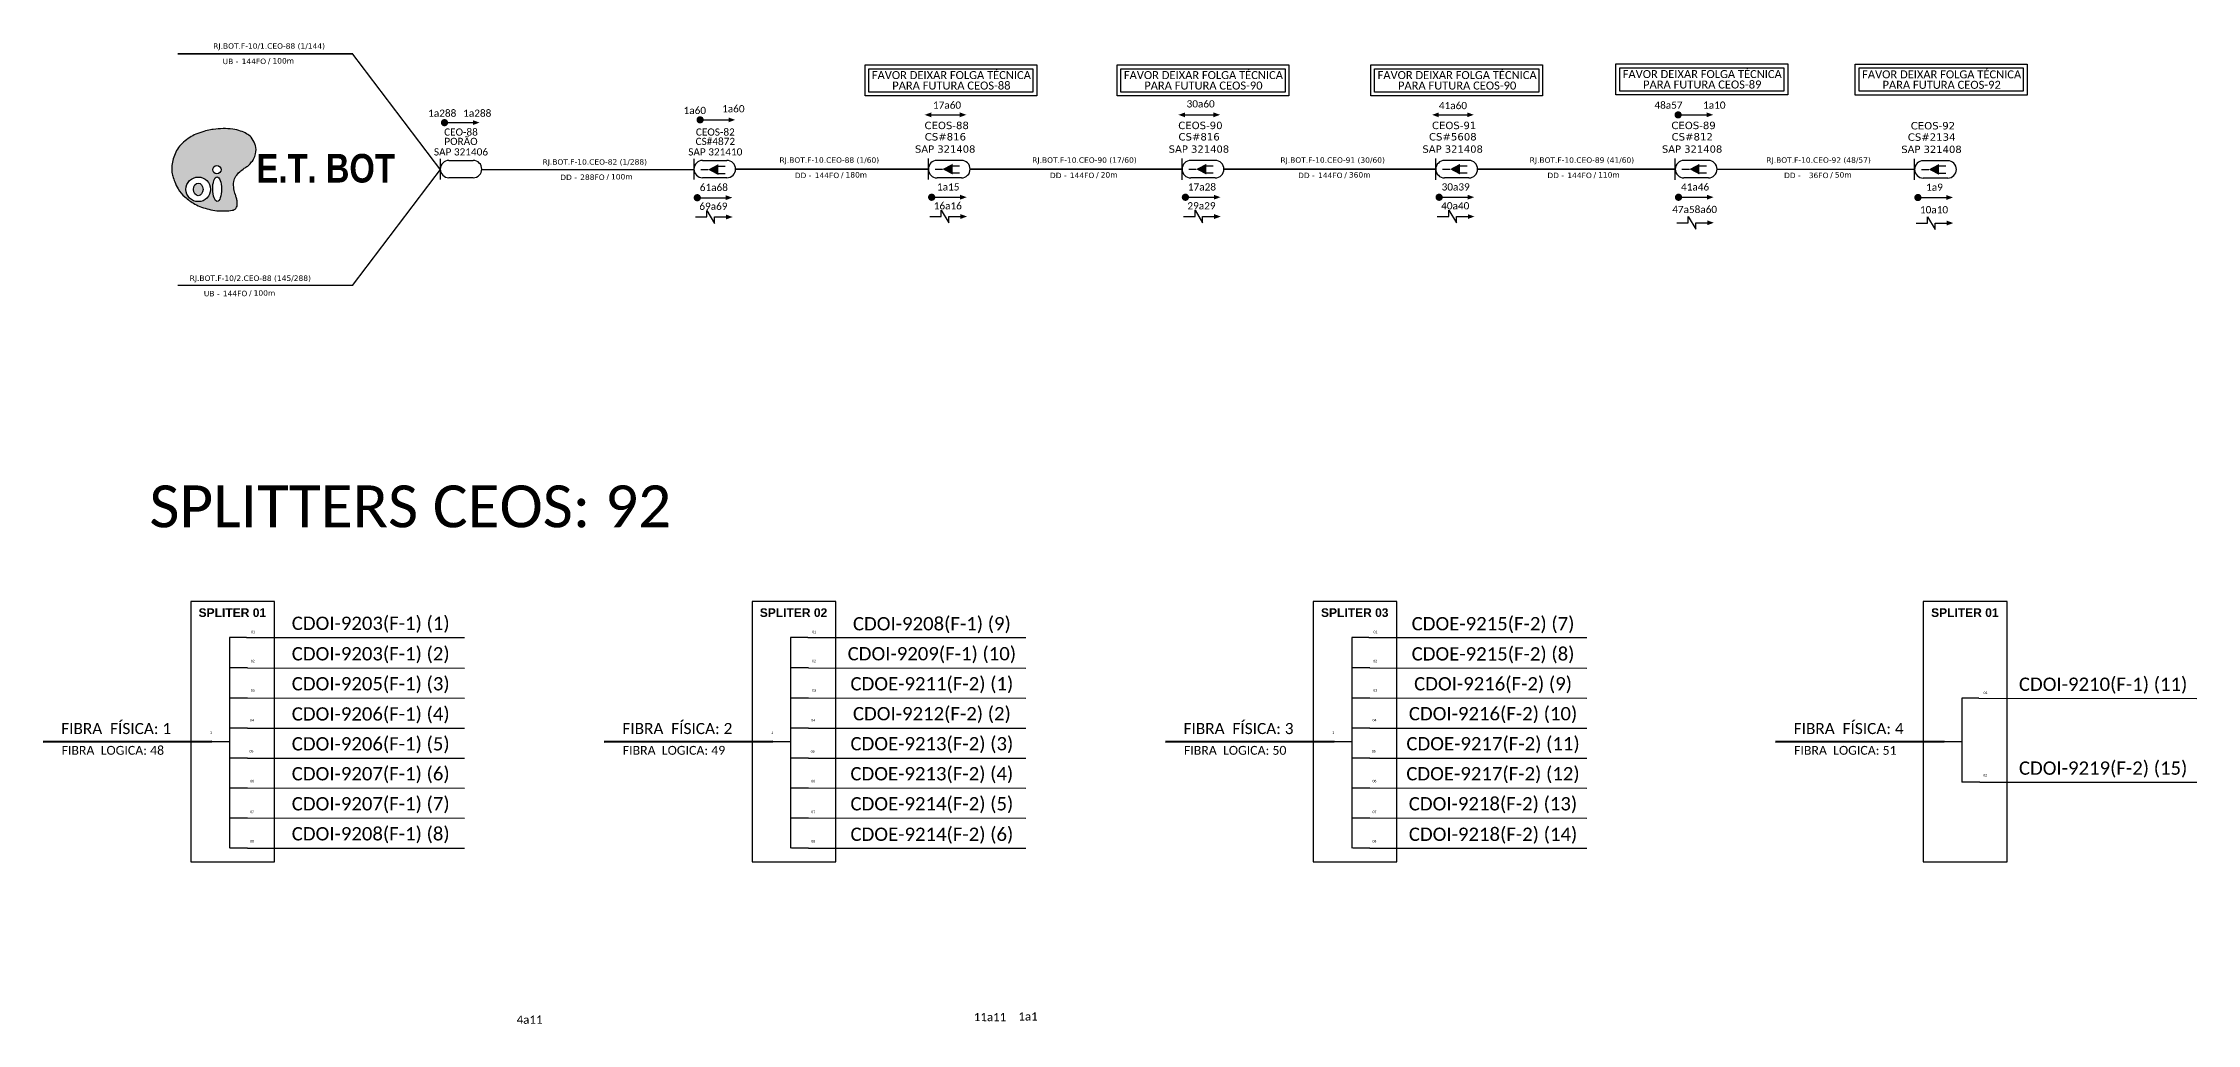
# Model space of a CAD drawing. Header units: millimetres. Extents: x 12680 to 13802, y -3545 to -2367.
# Drawn here: x 12741 to 13629, y -2772 to -2367 of the extents above; entities that cross this region are included whole.
import ezdxf
from ezdxf.enums import TextEntityAlignment as Align

# ---------------------------------------------------------------- set-up
doc = ezdxf.new("R2010")
doc.units = ezdxf.units.MM
doc.header["$MEASUREMENT"] = 0
for name, color, linetype in [('20.4-CEOS', 1, 'Continuous'), ('20.5-CABO AÉREO', 1, 'Continuous'), ('20.5-CEO', 1, 'Continuous'), ('E.T.', 7, 'Continuous'), ('SETA', 7, 'Continuous')]:
    doc.layers.add(name, color=color, linetype=linetype)
doc.layers.add('40.1-ETIQUETAS', color=1, linetype='Continuous', lineweight=20)
doc.styles.add('siredit', font='verdana.ttf')
doc.styles.add('SWISS BIT', font='swisscb.ttf')

# ---------------------------------------------------------------- blocks, each defined once
blk = doc.blocks.new('ETIQUETA_RS5F')
at = {"layer": '40.1-ETIQUETAS', "color": 0, "style": 'siredit'}
blk.add_text('/', height=1.5, dxfattribs=at).set_placement((1.55, -1.95), align=Align.MIDDLE_RIGHT)
for tag, p in [('ETIQUETA_R_SECUNDARIA', (1.18, 2.1)), ('ETIQUETA_R_PRIMARIA', (1.18, 4.1)), ('F_ATIVAS/F_MORTAS', (1.11, -4.24))]:
    blk.add_attdef(tag, text='', height=1.5, dxfattribs=at).set_placement(p, align=Align.MIDDLE_CENTER)
for tag, p in [('TIPO_CABO', (-6.62, -2.12)), ('CAP_CABO', (0.37, -2.09))]:
    blk.add_attdef(tag, text='', height=1.5, dxfattribs=at).set_placement(p, align=Align.MIDDLE_RIGHT)
blk.add_attdef('METROS', text='', height=1.5, dxfattribs=at).set_placement((2.11, -1.95), align=Align.MIDDLE_LEFT)
for tag, p in [('FUSÃO_1', (0.82, -8.39)), ('FUSÃO_2', (0.82, -10.6)), ('FUSÃO_3', (0.82, -12.93)), ('FUSÃO_4', (0.82, -15.14)), ('FUSÃO_5', (0.82, -17.16))]:
    blk.add_attdef(tag, text='', height=1.5, dxfattribs=at).set_placement(p, align=Align.CENTER)
blk = doc.blocks.new('OI')
h = blk.add_hatch(color=40)
edge = h.paths.add_edge_path()
edge.add_spline(control_points=[(4.35, -0.67), (3.92, -0.99), (3.26, -1.5), (2.81, -2.59), (2.9, -3.5), (3.06, -4.27), (3.31, -4.85), (3.37, -5.39), (3.4, -5.88), (3.2, -6.4), (2.54, -6.61), (1.65, -6.63), (0.55, -6.67), (-0.56, -6.42), (-1.61, -6.14), (-2.77, -5.61), (-3.92, -4.77), (-4.89, -3.7), (-5.34, -2.65), (-5.6, -1.94), (-5.85, -0.96), (-5.71, 0.47), (-5.1, 2.02), (-4.14, 3.02), (-3.3, 3.61), (-2.37, 4.16), (-1.36, 4.44), (-0.56, 4.7), (0.79, 4.85), (2.24, 4.97), (3.79, 4.57), (4.67, 4.21), (5.44, 3.65), (5.76, 2.99), (6.03, 2.21), (6.01, 1.46), (5.72, 0.64), (5.31, 0.08), (4.88, -0.38), (4.51, -0.55), (4.35, -0.67)], knot_values=[0, 0, 0, 0, 1.60434, 2.417191, 3.427595, 4.282808, 4.776746, 5.304182, 5.888771, 6.258406, 6.858137, 7.79129, 8.986195, 10.124242, 11.187857, 12.242908, 13.953784, 15.414161, 16.515391, 17.349188, 17.675853, 19.552021, 21.515531, 22.568638, 23.63245, 24.621084, 25.782718, 26.745347, 27.142653, 29.870543, 31.004649, 31.921532, 32.709589, 33.801391, 34.042471, 35.192333, 35.971461, 36.628871, 37.254359, 37.836911, 37.836911, 37.836911, 37.836911], degree=3, periodic=0)
h.paths.add_polyline_path([(1.13, -0.87, -1), (-0.04, -0.87, -1)], flags=16)
edge = h.paths.add_edge_path(flags=16)
edge.add_ellipse((0.56, -3.59), major_axis=(-0.02, 1.71), ratio=0.361305, start_angle=0, end_angle=360)
h.paths.add_polyline_path([(-0.36, -3.62, -1), (-3.8, -3.62, -1)], flags=16)
edge = h.paths.add_edge_path(flags=0)
edge.add_ellipse((-2.08, -3.62), major_axis=(0, 0.885), ratio=0.758294, start_angle=0, end_angle=360)
at = {"color": 40}
for centre, radius in [((-2.08, -3.62), 1.72), ((0.54, -0.87), 0.587)]:
    blk.add_circle(centre, radius, dxfattribs=at)
blk.add_ellipse((-2.08, -3.62), major_axis=(0, 0.885), ratio=0.758294, start_param=-3.141592653589791, end_param=3.141592653589791, dxfattribs=at)
blk.add_ellipse((0.56, -3.59), major_axis=(-0.02, 1.71), ratio=0.361305, dxfattribs=at)
at = {"color": 40, "start_tangent": (-0.800898, -0.598801), "end_tangent": (-0.800898, -0.598801)}
blk.add_spline([(4.35, -0.67), (3.2, -1.78), (2.9, -2.54), (2.92, -3.55), (3.12, -4.38), (3.28, -4.85), (3.37, -5.37), (3.35, -5.95), (3.2, -6.29), (2.66, -6.55), (1.73, -6.63), (0.54, -6.62), (-0.58, -6.41), (-1.6, -6.11), (-2.56, -5.67), (-3.95, -4.67), (-4.89, -3.56), (-5.37, -2.56), (-5.64, -1.78), (-5.72, -1.46), (-5.63, 0.42), (-4.84, 2.22), (-4.13, 2.99), (-3.27, 3.62), (-2.4, 4.09), (-1.3, 4.47), (-0.37, 4.72), (0.02, 4.77), (2.75, 4.8), (3.85, 4.53), (4.69, 4.16), (5.31, 3.68), (5.85, 2.73), (5.93, 2.5), (5.94, 1.35), (5.67, 0.62), (5.29, 0.08), (4.84, -0.36), (4.35, -0.67)], degree=3, dxfattribs=at)

msp = doc.modelspace()

# ---------------------------------------------------------------- linework, layer by layer
at = {"color": 7, "linetype": 'Continuous'}
for p, q in [((12817.96, -2612.22, 2), (12817.96, -2699.08, 2)), ((12824.99, -2612.22, 2), (12817.96, -2612.22, 2)), ((13049.39, -2612.22, 2), (13049.39, -2699.08, 2)), ((13056.42, -2612.22, 2), (13049.39, -2612.22, 2)), ((13280.82, -2612.22, 2), (13280.82, -2699.08, 2)), ((13287.85, -2612.22, 2), (13280.82, -2612.22, 2)), ((12825.35, -2624.79, 2), (12818.31, -2624.79, 2)), ((13056.78, -2624.79, 2), (13049.74, -2624.79, 2)), ((13288.21, -2624.79, 2), (13281.18, -2624.79, 2)), ((12825.35, -2637.17, 2), (12818.31, -2637.17, 2)), ((13056.78, -2637.17, 2), (13049.74, -2637.17, 2)), ((13288.21, -2637.17, 2), (13281.18, -2637.17, 2)), ((13532.41, -2637.28, 2), (13532.41, -2671.86, 2)), ((13539.44, -2637.28, 2), (13532.41, -2637.28, 2)), ((12810.66, -2655.07, 2), (12817.93, -2655.07, 2)), ((12825.35, -2649.61, 2), (12818.31, -2649.61, 2)), ((13042.09, -2655.07, 2), (13049.36, -2655.07, 2)), ((13056.78, -2649.61, 2), (13049.74, -2649.61, 2)), ((13273.52, -2655.07, 2), (13280.79, -2655.07, 2)), ((13288.21, -2649.61, 2), (13281.18, -2649.61, 2)), ((13525.14, -2655.07, 2), (13532.41, -2655.07, 2)), ((12825.35, -2661.94, 2), (12818.31, -2661.94, 2)), ((13056.78, -2661.94, 2), (13049.74, -2661.94, 2)), ((13288.21, -2661.94, 2), (13281.18, -2661.94, 2)), ((13539.79, -2671.86, 2), (13532.4, -2671.86, 2)), ((12825.35, -2674.27, 2), (12818.31, -2674.27, 2)), ((13056.78, -2674.27, 2), (13049.74, -2674.27, 2)), ((13288.21, -2674.27, 2), (13281.18, -2674.27, 2)), ((12825.35, -2686.65, 2), (12818.31, -2686.65, 2)), ((13056.78, -2686.65, 2), (13049.74, -2686.65, 2)), ((13288.21, -2686.65, 2), (13281.18, -2686.65, 2)), ((12825.35, -2699, 2), (12818.31, -2699, 2)), ((13056.78, -2699, 2), (13049.74, -2699, 2)), ((13288.21, -2699, 2), (13281.18, -2699, 2))]:
    msp.add_line(p, q, dxfattribs=at)
at = {"color": 10, "linetype": 'Continuous'}
for p, q in [((12824.99, -2612.22, 2), (12914.88, -2612.24, 2)), ((13056.42, -2612.22, 2), (13146.31, -2612.24, 2)), ((13287.85, -2612.22, 2), (13377.75, -2612.24, 2)), ((12825.35, -2624.79, 2), (12914.88, -2624.81, 2)), ((13056.78, -2624.79, 2), (13146.31, -2624.81, 2)), ((13288.21, -2624.79, 2), (13377.75, -2624.81, 2)), ((12825.35, -2637.14, 2), (12914.88, -2637.17, 2)), ((13056.78, -2637.14, 2), (13146.31, -2637.17, 2)), ((13288.21, -2637.14, 2), (13377.75, -2637.17, 2)), ((13539.44, -2637.28, 2), (13629.33, -2637.31, 2)), ((12825.35, -2649.59, 2), (12914.88, -2649.61, 2)), ((13056.78, -2649.59, 2), (13146.31, -2649.61, 2)), ((13288.21, -2649.59, 2), (13377.75, -2649.61, 2)), ((12825.35, -2661.91, 2), (12914.88, -2661.94, 2)), ((13056.78, -2661.91, 2), (13146.31, -2661.94, 2)), ((13288.21, -2661.91, 2), (13377.75, -2661.94, 2)), ((13539.8, -2671.86, 2), (13629.33, -2671.89, 2)), ((12825.35, -2674.24, 2), (12914.88, -2674.27, 2)), ((13056.78, -2674.24, 2), (13146.31, -2674.27, 2)), ((13288.21, -2674.24, 2), (13377.75, -2674.27, 2)), ((12825.35, -2686.62, 2), (12914.88, -2686.65, 2)), ((13056.78, -2686.62, 2), (13146.31, -2686.65, 2)), ((13288.21, -2686.62, 2), (13377.75, -2686.65, 2)), ((12825.34, -2699, 2), (12914.88, -2699.03, 2)), ((13056.77, -2699, 2), (13146.31, -2699.03, 2)), ((13288.21, -2699, 2), (13377.75, -2699.03, 2))]:
    msp.add_line(p, q, dxfattribs=at)
at = {"color": 1, "linetype": 'Continuous', "lineweight": 60}
for p, q in [((12810.66, -2655.07, 2), (12741.09, -2655.29, 2)), ((13042.09, -2655.07, 2), (12972.52, -2655.29, 2)), ((13273.52, -2655.07, 2), (13203.95, -2655.29, 2)), ((13525.14, -2655.07, 2), (13455.57, -2655.29, 2))]:
    msp.add_line(p, q, dxfattribs=at)
at = {"color": 0, "ltscale": 9e-07}
for points in [[(13080.06, -2376.16), (13150.9, -2376.16), (13150.9, -2388.93), (13080.06, -2388.93)], [(13081.63, -2377.73), (13149.33, -2377.73), (13149.33, -2387.36), (13081.63, -2387.36)], [(13184, -2376.16), (13254.85, -2376.16), (13254.85, -2388.93), (13184, -2388.93)], [(13185.57, -2377.73), (13253.27, -2377.73), (13253.27, -2387.36), (13185.57, -2387.36)], [(13288.64, -2376.16), (13359.49, -2376.16), (13359.49, -2388.93), (13288.64, -2388.93)], [(13290.21, -2377.73), (13357.91, -2377.73), (13357.91, -2387.36), (13290.21, -2387.36)], [(13389.72, -2375.74), (13460.56, -2375.74), (13460.56, -2388.51), (13389.72, -2388.51)], [(13391.29, -2377.31), (13458.99, -2377.31), (13458.99, -2386.93), (13391.29, -2386.93)]]:
    msp.add_lwpolyline(points, close=True, dxfattribs=at)
at = {"color": 3, "ltscale": 9e-07}
for points in [[(13488.44, -2375.85), (13559.29, -2375.85), (13559.29, -2388.62), (13488.44, -2388.62)], [(13490.02, -2377.43), (13557.72, -2377.43), (13557.72, -2387.05), (13490.02, -2387.05)]]:
    msp.add_lwpolyline(points, close=True, dxfattribs=at)
at = {"color": 0, "const_width": 1.49}
for points in [[(13011.31, -2398.8, 1), (13012.79, -2398.81, 1)], [(13414.65, -2396.75, 1), (13416.13, -2396.75, 1)], [(12905.9, -2399.97, 1), (12907.38, -2399.97, 1)], [(13010.14, -2430.91, 1), (13011.63, -2430.91, 1)], [(13106.8, -2430.72, 1), (13108.29, -2430.72, 1)], [(13211.44, -2430.72, 1), (13212.93, -2430.72, 1)], [(13316.08, -2430.72, 1), (13317.57, -2430.72, 1)], [(13414.81, -2430.72, 1), (13416.29, -2430.72, 1)], [(13513.54, -2430.84, 1), (13515.02, -2430.84, 1)]]:
    msp.add_lwpolyline(points, format="xyb", close=True, dxfattribs=at)
at = {"color": 0}
for points in [[(13014.86, -2438.86), (13014.86, -2436.23), (13018, -2441.48), (13018, -2438.86)], [(13111.52, -2438.67), (13111.52, -2436.05), (13114.66, -2441.29), (13114.66, -2438.67)], [(13216.16, -2438.68), (13216.16, -2436.05), (13219.3, -2441.3), (13219.3, -2438.68)], [(13320.8, -2438.68), (13320.8, -2436.05), (13323.94, -2441.3), (13323.94, -2438.68)], [(13419.53, -2441.24), (13419.53, -2438.61), (13422.67, -2443.86), (13422.67, -2441.24)], [(13518.26, -2441.36), (13518.26, -2438.73), (13521.4, -2443.98), (13521.4, -2441.36)]]:
    msp.add_lwpolyline(points, dxfattribs=at)
at = {"color": 7, "elevation": 2}
for points in [[(12802.02, -2704.64), (12836.58, -2704.64), (12836.58, -2597.33), (12802.02, -2597.33)], [(13033.45, -2704.64), (13068.01, -2704.64), (13068.01, -2597.33), (13033.45, -2597.33)], [(13264.88, -2704.64), (13299.44, -2704.64), (13299.44, -2597.33), (13264.88, -2597.33)], [(13516.5, -2704.64), (13551.06, -2704.64), (13551.06, -2597.33), (13516.5, -2597.33)]]:
    msp.add_lwpolyline(points, close=True, dxfattribs=at)
at = {"layer": '20.4-CEOS', "color": 0}
for p, q in [((13119.83, -2415.54), (13109.76, -2415.54)), ((13224.47, -2415.55), (13214.4, -2415.55)), ((13329.11, -2415.55), (13319.04, -2415.55)), ((13119.83, -2422.72), (13109.76, -2422.72))]:
    msp.add_line(p, q, dxfattribs=at)
at = {"layer": '20.4-CEOS', "color": 5}
for p, q in [((13427.84, -2415.55), (13417.77, -2415.55)), ((13427.84, -2422.73), (13417.77, -2422.73))]:
    msp.add_line(p, q, dxfattribs=at)
at = {"layer": '20.4-CEOS', "color": 8}
for p, q in [((13526.56, -2415.66), (13516.49, -2415.66)), ((13526.56, -2422.84), (13516.49, -2422.84))]:
    msp.add_line(p, q, dxfattribs=at)
at = {"layer": '20.4-CEOS', "color": 252}
for p, q in [((13224.47, -2422.73), (13214.4, -2422.73)), ((13329.11, -2422.73), (13319.04, -2422.73))]:
    msp.add_line(p, q, dxfattribs=at)
at = {"layer": '20.4-CEOS', "color": 0}
for points in [[(13106.17, -2423.46), (13106.17, -2414.81)], [(13210.81, -2423.47), (13210.81, -2414.81)], [(13315.45, -2423.47), (13315.45, -2414.81)], [(13012.29, -2419.32), (13015.35, -2419.32)], [(13012.29, -2419.32), (13015.35, -2419.32)], [(13019.32, -2417.9), (13022.38, -2417.9)], [(13019.32, -2417.9), (13022.38, -2417.9)], [(13019.32, -2420.89), (13022.38, -2420.89)], [(13019.32, -2420.89), (13022.38, -2420.89)], [(13108.95, -2419.13), (13112.01, -2419.13)], [(13108.95, -2419.13), (13112.01, -2419.13)], [(13115.98, -2417.71), (13119.04, -2417.71)], [(13115.98, -2417.71), (13119.04, -2417.71)], [(13115.98, -2420.7), (13119.04, -2420.7)], [(13115.98, -2420.7), (13119.04, -2420.7)], [(13213.59, -2419.14), (13216.65, -2419.14)], [(13213.59, -2419.14), (13216.65, -2419.14)], [(13220.62, -2417.71), (13223.68, -2417.71)], [(13220.62, -2417.71), (13223.68, -2417.71)], [(13220.62, -2420.7), (13223.68, -2420.7)], [(13220.62, -2420.7), (13223.68, -2420.7)], [(13318.23, -2419.14), (13321.29, -2419.14)], [(13318.23, -2419.14), (13321.29, -2419.14)], [(13325.26, -2417.71), (13328.32, -2417.71)], [(13325.26, -2417.71), (13328.32, -2417.71)], [(13325.26, -2420.7), (13328.32, -2420.7)], [(13325.26, -2420.7), (13328.32, -2420.7)]]:
    msp.add_lwpolyline(points, dxfattribs=at)
at = {"layer": '20.4-CEOS', "color": 5}
for points in [[(13414.18, -2423.47), (13414.18, -2414.81)], [(13416.96, -2419.14), (13420.02, -2419.14)], [(13416.96, -2419.14), (13420.02, -2419.14)], [(13423.99, -2417.71), (13427.05, -2417.71)], [(13423.99, -2417.71), (13427.05, -2417.71)], [(13423.99, -2420.7), (13427.05, -2420.7)], [(13423.99, -2420.7), (13427.05, -2420.7)]]:
    msp.add_lwpolyline(points, dxfattribs=at)
at = {"layer": '20.4-CEOS', "color": 8}
for points in [[(13512.9, -2423.58), (13512.9, -2414.93)], [(13515.69, -2419.25), (13518.75, -2419.25)], [(13515.69, -2419.25), (13518.75, -2419.25)], [(13522.72, -2417.83), (13525.78, -2417.83)], [(13522.72, -2417.83), (13525.78, -2417.83)], [(13522.72, -2420.82), (13525.78, -2420.82)], [(13522.72, -2420.82), (13525.78, -2420.82)]]:
    msp.add_lwpolyline(points, dxfattribs=at)
at = {"layer": '20.4-CEOS', "color": 0}
for points in [[(13015.35, -2419.32, 0, 4.43, 0), (13019.51, -2419.32, 4.43, 4.43, 0)], [(13015.35, -2419.32, 0, 4.43, 0), (13019.51, -2419.32, 4.43, 4.43, 0)], [(13112.01, -2419.13, 0, 4.43, 0), (13116.17, -2419.13, 4.43, 4.43, 0)], [(13112.01, -2419.13, 0, 4.43, 0), (13116.17, -2419.13, 4.43, 4.43, 0)], [(13216.65, -2419.14, 0, 4.43, 0), (13220.81, -2419.14, 4.43, 4.43, 0)], [(13216.65, -2419.14, 0, 4.43, 0), (13220.81, -2419.14, 4.43, 4.43, 0)], [(13321.29, -2419.14, 0, 4.43, 0), (13325.45, -2419.14, 4.43, 4.43, 0)], [(13321.29, -2419.14, 0, 4.43, 0), (13325.45, -2419.14, 4.43, 4.43, 0)]]:
    msp.add_lwpolyline(points, format="xyseb", dxfattribs=at)
at = {"layer": '20.4-CEOS', "color": 5}
msp.add_lwpolyline([(13420.02, -2419.14, 0, 4.43, 0), (13424.18, -2419.14, 4.43, 4.43, 0)], format="xyseb", dxfattribs=at)
msp.add_lwpolyline([(13420.02, -2419.14, 0, 4.43, 0), (13424.18, -2419.14, 4.43, 4.43, 0)], format="xyseb", dxfattribs=at)
at = {"layer": '20.4-CEOS', "color": 8}
msp.add_lwpolyline([(13518.75, -2419.25, 0, 4.43, 0), (13522.91, -2419.25, 4.43, 4.43, 0)], format="xyseb", dxfattribs=at)
msp.add_lwpolyline([(13518.75, -2419.25, 0, 4.43, 0), (13522.91, -2419.25, 4.43, 4.43, 0)], format="xyseb", dxfattribs=at)
at = {"layer": '20.4-CEOS', "color": 0}
for centre, start, end in [((13109.76, -2419.13), 90, 270), ((13119.83, -2419.13), 270, 90), ((13214.4, -2419.14), 90, 270), ((13224.47, -2419.14), 270, 90), ((13319.04, -2419.14), 90, 270), ((13329.11, -2419.14), 270, 90)]:
    msp.add_arc(centre, 3.59, start, end, dxfattribs=at)
at = {"layer": '20.4-CEOS', "color": 5}
for centre, start, end in [((13417.77, -2419.14), 90, 270), ((13427.84, -2419.14), 270, 90)]:
    msp.add_arc(centre, 3.59, start, end, dxfattribs=at)
at = {"layer": '20.4-CEOS', "color": 8}
for centre, start, end in [((13516.49, -2419.25), 90, 270), ((13526.56, -2419.25), 270, 90)]:
    msp.add_arc(centre, 3.59, start, end, dxfattribs=at)
at = {"layer": '20.5-CABO AÉREO', "color": 0, "ltscale": 50, "const_width": 0.6}
for points in [[(12796.55, -2371.58), (12868.66, -2371.58), (12904.87, -2419.32)], [(12796.55, -2467.06), (12868.66, -2467.06), (12904.87, -2419.32)], [(12922.12, -2419.32), (13009.51, -2419.32)], [(13026.67, -2419.13), (13106.17, -2419.13)], [(13123.42, -2419.14), (13210.81, -2419.14)], [(13228.06, -2419.14), (13315.45, -2419.14)]]:
    msp.add_lwpolyline(points, dxfattribs=at)
at = {"layer": '20.5-CABO AÉREO', "color": 5, "ltscale": 50, "const_width": 0.6}
msp.add_lwpolyline([(13332.7, -2419.14), (13414.18, -2419.14)], dxfattribs=at)
at = {"layer": '20.5-CABO AÉREO', "color": 1, "ltscale": 50, "const_width": 0.6}
msp.add_lwpolyline([(13431.42, -2419.25), (13512.9, -2419.25)], dxfattribs=at)
at = {"layer": '20.5-CEO', "color": 0}
for p, q in [((12908.44, -2415.56), (12918.46, -2415.56)), ((13013.08, -2415.56), (13023.1, -2415.56)), ((12918.46, -2422.71), (12908.44, -2422.71)), ((13023.1, -2422.71), (13013.08, -2422.71))]:
    msp.add_line(p, q, dxfattribs=at)
for points in [[(12904.87, -2414.83), (12904.87, -2423.44)], [(13009.51, -2414.83), (13009.51, -2423.44)]]:
    msp.add_lwpolyline(points, dxfattribs=at)
for centre, start, end in [((12908.44, -2419.13), 90, 270), ((12918.46, -2419.13), 270, 90), ((13013.08, -2419.13), 90, 270), ((13023.1, -2419.13), 270, 90)]:
    msp.add_arc(centre, 3.57, start, end, dxfattribs=at)
at = {"layer": 'SETA', "color": 0}
for points in [[(13107.38, -2396.75), (13120.15, -2396.75)], [(13212.02, -2396.75), (13224.79, -2396.75)], [(13316.66, -2396.75), (13329.43, -2396.75)], [(13415.39, -2396.75), (13428.16, -2396.75)], [(12906.64, -2399.97), (12919.41, -2399.97)], [(13012.05, -2398.81), (13024.82, -2398.84)], [(13010.88, -2430.91), (13023.65, -2430.91)], [(13107.54, -2430.72), (13120.31, -2430.72)], [(13212.18, -2430.72), (13224.95, -2430.72)], [(13316.82, -2430.72), (13329.59, -2430.72)], [(13415.55, -2430.72), (13428.32, -2430.72)], [(13514.28, -2430.84), (13527.05, -2430.84)], [(13010.12, -2438.86), (13014.86, -2438.86)], [(13018, -2438.86), (13022.75, -2438.86)], [(13106.78, -2438.67), (13111.52, -2438.67)], [(13114.66, -2438.67), (13119.4, -2438.67)], [(13211.42, -2438.68), (13216.16, -2438.68)], [(13219.3, -2438.68), (13224.04, -2438.68)], [(13316.06, -2438.68), (13320.8, -2438.68)], [(13323.94, -2438.68), (13328.68, -2438.68)], [(13414.79, -2441.24), (13419.53, -2441.24)], [(13422.67, -2441.24), (13427.41, -2441.24)], [(13513.52, -2441.36), (13518.26, -2441.36)], [(13521.4, -2441.36), (13526.14, -2441.36)]]:
    msp.add_lwpolyline(points, dxfattribs=at)
for points in [[(13023.79, -2397.83), (13026.51, -2398.82), (13023.79, -2399.81)], [(13107.38, -2395.76), (13104.66, -2396.75), (13107.38, -2397.74)], [(13119.12, -2395.74), (13121.84, -2396.73), (13119.12, -2397.72)], [(13212.02, -2395.76), (13209.3, -2396.75), (13212.02, -2397.74)], [(13223.76, -2395.74), (13226.48, -2396.73), (13223.76, -2397.72)], [(13316.66, -2395.76), (13313.94, -2396.75), (13316.66, -2397.74)], [(13328.4, -2395.74), (13331.12, -2396.73), (13328.4, -2397.72)], [(13427.13, -2395.74), (13429.85, -2396.73), (13427.13, -2397.72)], [(12918.38, -2398.96), (12921.1, -2399.95), (12918.38, -2400.94)], [(13022.63, -2429.9), (13025.35, -2430.89), (13022.63, -2431.88)], [(13119.29, -2429.71), (13122.01, -2430.7), (13119.29, -2431.69)], [(13223.92, -2429.71), (13226.65, -2430.7), (13223.92, -2431.69)], [(13328.56, -2429.71), (13331.29, -2430.7), (13328.56, -2431.69)], [(13427.29, -2429.71), (13430.01, -2430.7), (13427.29, -2431.69)], [(13526.02, -2429.83), (13528.74, -2430.82), (13526.02, -2431.81)], [(13022.75, -2437.87), (13025.47, -2438.86), (13022.75, -2439.85)], [(13119.4, -2437.68), (13122.13, -2438.67), (13119.4, -2439.66)], [(13224.04, -2437.69), (13226.77, -2438.68), (13224.04, -2439.67)], [(13328.68, -2437.69), (13331.4, -2438.68), (13328.68, -2439.67)], [(13427.41, -2440.25), (13430.13, -2441.24), (13427.41, -2442.23)], [(13526.14, -2440.37), (13528.86, -2441.36), (13526.14, -2442.35)]]:
    msp.add_solid(points, dxfattribs=at)

# ---------------------------------------------------------------- block references
at = {"layer": '40.1-ETIQUETAS', "color": 0}
ref = msp.add_blockref('ETIQUETA_RS5F', (12832.52, -2371.54), dxfattribs=dict(at, xscale=1.5, yscale=1.5, zscale=1.5))
ref.add_attrib('ETIQUETA_R_SECUNDARIA', 'RJ.BOT.F-10/1.CEO-88 (1/144)', dxfattribs={"color": 0, "height": 2.25, "style": 'siredit'}).set_placement((12834.3, -2368.38), align=Align.MIDDLE_CENTER)
ref.add_attrib('TIPO_CABO', 'UB - ', dxfattribs={"color": 0, "height": 2.25, "style": 'siredit'}).set_placement((12822.6, -2374.71), align=Align.MIDDLE_RIGHT)
ref.add_attrib('CAP_CABO', '144FO', dxfattribs={"color": 0, "height": 2.25, "style": 'siredit'}).set_placement((12833.07, -2374.68), align=Align.MIDDLE_RIGHT)
ref.add_attrib('METROS', '100m', dxfattribs={"color": 0, "height": 2.25, "style": 'siredit'}).set_placement((12835.69, -2374.47), align=Align.MIDDLE_LEFT)
ref = msp.add_blockref('ETIQUETA_RS5F', (12824.76, -2467.25), dxfattribs=dict(at, xscale=1.5, yscale=1.5, zscale=1.5))
ref.add_attrib('ETIQUETA_R_SECUNDARIA', 'RJ.BOT.F-10/2.CEO-88 (145/288)', dxfattribs={"color": 0, "height": 2.25, "style": 'siredit'}).set_placement((12826.54, -2464.1), align=Align.MIDDLE_CENTER)
ref.add_attrib('TIPO_CABO', 'UB - ', dxfattribs={"color": 0, "height": 2.25, "style": 'siredit'}).set_placement((12814.84, -2470.43), align=Align.MIDDLE_RIGHT)
ref.add_attrib('CAP_CABO', '144FO', dxfattribs={"color": 0, "height": 2.25, "style": 'siredit'}).set_placement((12825.31, -2470.39), align=Align.MIDDLE_RIGHT)
ref.add_attrib('METROS', '100m', dxfattribs={"color": 0, "height": 2.25, "style": 'siredit'}).set_placement((12827.93, -2470.19), align=Align.MIDDLE_LEFT)
at = {"layer": 'E.T.', "color": 7, "xscale": 2.947933386923687, "yscale": 2.947933363520818, "zscale": 2.947933361517872}
msp.add_blockref('OI', (12811.2, -2416.79), dxfattribs=at)

# ---------------------------------------------------------------- texts
at = {"color": 0, "attachment_point": 5}
for s, insert, char_height, width in [('{\\fCalibri|b0|i0|c0|p34;FAVOR DEIXAR FOLGA TÉCNICA}', (13115.67, -2380.37), 3.3, 70.3058), ('{\\fCalibri|b0|i0|c0|p34;FAVOR DEIXAR FOLGA TÉCNICA}', (13219.61, -2380.37), 3.3, 70.3058), ('{\\fCalibri|b0|i0|c0|p34;FAVOR DEIXAR FOLGA TÉCNICA}', (13324.25, -2380.37), 3.3, 70.3058), ('{\\fCalibri|b0|i0|c0|p34;FAVOR DEIXAR FOLGA TÉCNICA}', (13425.33, -2379.95), 3.3, 70.3058), ('{\\fCalibri|b0|i0|c0|p34;FAVOR DEIXAR FOLGA TÉCNICA}', (13524.06, -2380.07), 3.3, 70.3058), ('{\\fCalibri|b0|i0|c0|p34;PARA FUTURA CEOS-88}', (13115.67, -2384.69), 3.3, 70.3058), ('{\\fCalibri|b0|i0|c0|p34;PARA FUTURA CEOS-90}', (13219.61, -2384.69), 3.3, 70.3058), ('{\\fCalibri|b0|i0|c0|p34;PARA FUTURA CEOS-90}', (13324.25, -2384.69), 3.3, 70.3058), ('{\\fCalibri|b0|i0|c0|p34;PARA FUTURA CEOS-89}', (13425.33, -2384.26), 3.3, 70.3058), ('{\\fCalibri|b0|i0|c0|p34;PARA FUTURA CEOS-92}', (13524.06, -2384.38), 3.3, 70.3058), ('{\\fCalibri|b0|i0|c0|p34;\\C7;1a288}', (12920.14, -2396.07), 2.97, 37.6578), ('{\\fCalibri|b0|i0|c0|p34;17a60}', (13113.88, -2392.75), 2.97, 37.6578), ('{\\fCalibri|b0|i0|c0|p34;30a60}', (13218.47, -2392.23), 2.97, 37.6578), ('{\\fCalibri|b0|i0|c0|p34;\\C7;41a60}', (13322.52, -2392.93), 2.97, 37.6578), ('{\\fCalibri|b0|i0|c0|p34;48a57}', (13411.4, -2392.75), 2.97, 37.6578), ('{\\fCalibri|b0|i0|c0|p34;1a10}', (13430.3, -2392.75), 2.97, 37.6578), ('{\\fCalibri|b0|i0|c0|p34;\\C7;CEO-88}', (12913.43, -2403.85), 2.97, 37.6578), ('{\\fCalibri|b0|i0|c0|p34;\\C7;PORÃO}', (12913.43, -2407.71), 2.97, 37.6578), ('{\\fCalibri|b0|i0|c0|p34;\\C7;CS#4872}', (13018.32, -2407.71), 2.97, 37.6578), ('{\\fCalibri|b0|i0|c0|p34;\\C7;CEOS-82}', (13018.32, -2403.85), 2.97, 37.6578), ('{\\fCalibri|b0|i0|c0|p34;\\C7;SAP 321406}', (12913.43, -2412.03), 2.97, 37.6578), ('{\\fCalibri|b0|i0|c0|p34;\\C7;SAP 321410}', (13018.32, -2412.03), 2.97, 37.6578), ('{\\fCalibri|b0|i0|c0|p34;\\C7;17a28}', (13219.01, -2426.48), 2.97, 37.6578), ('{\\fCalibri|b0|i0|c0|p34;\\C7;41a46}', (13422.38, -2426.48), 2.97, 37.6578), ('{\\fCalibri|b0|i0|c0|p34;\\C7;69a69}', (13017.53, -2434.45), 2.97, 37.6578), ('{\\fCalibri|b0|i0|c0|p34;\\C7;61a68}', (13017.71, -2426.66), 2.97, 37.6578), ('{\\fCalibri|b0|i0|c0|p34;\\C7;16a16}', (13114.19, -2434.26), 2.97, 37.6578), ('{\\fCalibri|b0|i0|c0|p34;\\C7;1a15}', (13114.37, -2426.47), 2.97, 37.6578), ('{\\fCalibri|b0|i0|c0|p34;\\C7;29a29}', (13218.82, -2434.26), 2.97, 37.6578), ('{\\fCalibri|b0|i0|c0|p34;\\C7;40a40}', (13323.46, -2434.26), 2.97, 37.6578), ('{\\fCalibri|b0|i0|c0|p34;\\C7;30a39}', (13323.65, -2426.48), 2.97, 37.6578), ('{\\fCalibri|b0|i0|c0|p34;\\C7;1a9}', (13521.11, -2426.59), 2.97, 37.6578), ('{\\fCalibri|b0|i0|c0|p34;\\C7;47a58a60}', (13422.19, -2435.76), 2.97, 37.6578), ('{\\fCalibri|b0|i0|c0|p34;\\C7;10a10}', (13520.92, -2435.88), 2.97, 37.6578), ('{\\fCalibri|b0|i0|c0|p34;\\C7;4a11}', (12941.71, -2769.79), 3.4214, 50.7176)]:
    msp.add_mtext(s, dxfattribs=dict(at, insert=insert, char_height=char_height, width=width))
at = {"color": 5, "insert": (12905.7, -2396.07), "char_height": 2.97, "width": 37.6578, "attachment_point": 5}
msp.add_mtext('{\\fCalibri|b0|i0|c0|p34;\\C7;1a288}', dxfattribs=at)
at = {"color": 0, "attachment_point": 5}
for s, insert, char_height, width, rotation in [('{\\fCalibri|b0|i0|c0|p34;\\C7;1a60}', (13009.86, -2394.94), 2.97, 37.6578, 359.85214), ('{\\fCalibri|b0|i0|c0|p34;\\C7;1a60}', (13025.75, -2394.24), 2.97, 37.6578, 359.85214), ('\\pxt8;\\C7;\\fCalibri|b0|i0|c0|p34;11a11', (13131.6, -2768.7), 3.4214, 50.7176, 359.98325), ('\\C7;\\fCalibri|b0|i0|c0|p34;1a1', (13147.28, -2768.43), 3.4214, 50.7176, 359.98325)]:
    msp.add_mtext(s, dxfattribs=dict(at, insert=insert, char_height=char_height, width=width, rotation=rotation))
at = {"attachment_point": 5}
for s, insert, char_height, width in [('{\\fCalibri|b0|i0|c0|p34;\\C7;SPLITTERS CEOS: 92}', (12892.54, -2558.27, 2), 17.28, 263.3321), ('\\C10;\\fArial|b1|i0|c0|p34;\\H1x;SPLITER 01', (12819.14, -2601.99, 2), 3.5506, 34.56), ('\\C10;\\fArial|b1|i0|c0|p34;\\H1x;SPLITER 02', (13050.57, -2601.99, 2), 3.5506, 34.56), ('\\C10;\\fArial|b1|i0|c0|p34;\\H1x;SPLITER 03', (13282.01, -2601.99, 2), 3.5506, 34.56), ('\\C10;\\fArial|b1|i0|c0|p34;SPLITER 01', (13533.62, -2601.99, 2), 3.5506, 34.56), ('\\C7;\\fArial|b0|i0|;\\H1.0273588255048;01 ', (12827.68, -2609.94, 2), 3.5506, 7.1205), ('\\pxt9;\\C7;\\fCalibri|b0|i0|c0|p34;CDOI-9203(F-1) (1)', (12876.2, -2606.95, 2), 5.4863, 81.8207), ('\\C7;\\fArial|b0|i0|;\\H1.0273588255048;01 ', (13059.11, -2609.94, 2), 3.5506, 7.1205), ('\\pxt9;\\C7;\\fCalibri|b0|i0|c0|p34;CDOI-9208(F-1) (9)', (13107.63, -2607.14, 2), 5.4863, 81.8207), ('\\C7;\\fArial|b0|i0|;\\H1.0273588255048;01 ', (13290.54, -2609.94, 2), 3.5506, 7.1205), ('\\pxt9;\\C7;\\fCalibri|b0|i0|c0|p34;CDOE-9215(F-2) (7)', (13339.06, -2607.12, 2), 5.4863, 81.8207), ('\\pxt9;\\C7;\\fCalibri|b0|i0|c0|p34;CDOI-9203(F-1) (2)', (12876.2, -2619.52, 2), 5.4863, 81.8207), ('\\pxt9;\\C7;\\fCalibri|b0|i0|c0|p34;CDOI-9209(F-1) (10)', (13107.63, -2619.5, 2), 5.4863, 81.8207), ('\\pxt9;\\C7;\\fCalibri|b0|i0|c0|p34;CDOE-9215(F-2) (8)', (13339.06, -2619.56, 2), 5.4863, 81.8207), ('\\C7;\\fArial|b0|i0|;\\H1.0273588255048;02 ', (12827.57, -2621.94, 2), 3.5506, 7.5164), ('\\pxt9;\\C7;\\fCalibri|b0|i0|c0|p34;CDOI-9205(F-1) (3)', (12876.2, -2631.88, 2), 5.4863, 81.8207), ('\\C7;\\fArial|b0|i0|;\\H1.0273588255048;02 ', (13059.01, -2621.94, 2), 3.5506, 7.5164), ('\\pxt9;\\C7;\\fCalibri|b0|i0|c0|p34;CDOE-9211(F-2) (1)', (13107.63, -2631.89, 2), 5.4863, 81.8207), ('\\C7;\\fArial|b0|i0|;\\H1.0273588255048;02 ', (13290.44, -2621.94, 2), 3.5506, 7.5164), ('\\pxt9;\\C7;\\fCalibri|b0|i0|c0|p34;CDOI-9216(F-2) (9)', (13339.06, -2631.89, 2), 5.4863, 81.8207), ('\\pxt9;\\C7;\\fCalibri|b0|i0|c0|p34;CDOI-9210(F-1) (11)', (13590.65, -2632.08, 2), 5.4863, 81.8207), ('\\C7;\\fArial|b0|i0|;\\H1.0273588255048;03 ', (12827.57, -2634.03, 2), 3.5506, 6.912), ('\\C7;\\fArial|b0|i0|;\\H1.0273588255048;03 ', (13059.01, -2634.03, 2), 3.5506, 6.912), ('\\C7;\\fArial|b0|i0|;\\H1.0273588255048;03 ', (13290.44, -2634.03, 2), 3.5506, 6.912), ('\\C7;\\fArial|b0|i0|;\\H1.0273588255048;01 ', (13542.13, -2635, 2), 3.5506, 7.1205), ('\\C7;\\fCalibri|b0|i0|c0|p34;FIBRA  FÍSICA: 1', (12771.23, -2649.78, 2), 4.5719, 69.12), ('\\C7;\\fArial|b0|i0|;\\H1.0273588255048;04 ', (12827.27, -2646.32, 2), 3.5506, 7.5164), ('\\pxt9;\\C7;\\fCalibri|b0|i0|c0|p34;CDOI-9206(F-1) (4)', (12876.2, -2644.32, 2), 5.4863, 81.8207), ('\\C7;\\fCalibri|b0|i0|c0|p34;FIBRA  FÍSICA: 2', (13002.66, -2649.78, 2), 4.5719, 69.12), ('\\C7;\\fArial|b0|i0|;\\H1.0273588255048;04 ', (13058.7, -2646.32, 2), 3.5506, 7.5164), ('\\pxt9;\\C7;\\fCalibri|b0|i0|c0|p34;CDOI-9212(F-2) (2)', (13107.63, -2644.22, 2), 5.4863, 81.8207), ('\\C7;\\fCalibri|b0|i0|c0|p34;FIBRA  FÍSICA: 3', (13234.09, -2649.78, 2), 4.5719, 69.12), ('\\C7;\\fArial|b0|i0|;\\H1.0273588255048;04 ', (13290.14, -2646.32, 2), 3.5506, 7.5164), ('\\pxt9;\\C7;\\fCalibri|b0|i0|c0|p34;CDOI-9216(F-2) (10)', (13339.06, -2644.22, 2), 5.4863, 81.8207), ('\\C7;\\fCalibri|b0|i0|c0|p34;FIBRA  FÍSICA: 4', (13485.71, -2649.78, 2), 4.5719, 69.12), ('\\C7;\\fArial|b0|i0|;\\H1.0273588255048;1', (12810.32, -2651.42, 2), 3.5506, 3.5168), ('\\pxt9;\\C7;\\fCalibri|b0|i0|c0|p34;CDOI-9206(F-1) (5)', (12876.2, -2656.65, 2), 5.4863, 81.8207), ('\\C7;\\fArial|b0|i0|;\\H1.0273588255048;1', (13041.76, -2651.42, 2), 3.5506, 3.5168), ('\\pxt9;\\C7;\\fCalibri|b0|i0|c0|p34;CDOE-9213(F-2) (3)', (13107.63, -2656.6, 2), 5.4863, 81.8207), ('\\C7;\\fArial|b0|i0|;\\H1.0273588255048;1', (13273.19, -2651.42, 2), 3.5506, 3.5168), ('\\pxt9;\\C7;\\fCalibri|b0|i0|c0|p34;CDOE-9217(F-2) (11)', (13339.06, -2656.6, 2), 5.4863, 81.8207), ('\\C7;\\fCalibri|b0|i0|c0|p34;FIBRA  LOGICA: 48', (12769.85, -2658.76, 2), 3.6577, 69.12), ('\\C7;\\fArial|b0|i0|;\\H1.0273588255048;05 ', (12827.01, -2659.14, 2), 3.5506, 9.2444), ('\\C7;\\fCalibri|b0|i0|c0|p34;FIBRA  LOGICA: 49', (13001.28, -2658.76, 2), 3.6577, 69.12), ('\\C7;\\fArial|b0|i0|;\\H1.0273588255048;05 ', (13058.44, -2659.14, 2), 3.5506, 9.2444), ('\\C7;\\fCalibri|b0|i0|c0|p34;FIBRA  LOGICA: 50', (13232.71, -2658.76, 2), 3.6577, 69.12), ('\\C7;\\fArial|b0|i0|;\\H1.0273588255048;05 ', (13289.88, -2659.14, 2), 3.5506, 9.2444), ('\\C7;\\fCalibri|b0|i0|c0|p34;FIBRA  LOGICA: 51', (13484.33, -2658.76, 2), 3.6577, 69.12), ('\\pxt9;\\C7;\\fCalibri|b0|i0|c0|p34;CDOI-9219(F-2) (15)', (13590.65, -2666.66, 2), 5.4863, 81.8207), ('\\C7;\\fArial|b0|i0|;\\H1.0273588255048;06 ', (12827.27, -2671.42, 2), 3.5506, 7.5164), ('\\pxt9;\\C7;\\fCalibri|b0|i0|c0|p34;CDOI-9207(F-1) (6)', (12876.2, -2668.98, 2), 5.4863, 81.8207), ('\\C7;\\fArial|b0|i0|;\\H1.0273588255048;06 ', (13058.7, -2671.42, 2), 3.5506, 7.5164), ('\\pxt9;\\C7;\\fCalibri|b0|i0|c0|p34;CDOE-9213(F-2) (4)', (13107.61, -2668.98, 2), 5.4863, 81.8207), ('\\C7;\\fArial|b0|i0|;\\H1.0273588255048;06 ', (13290.14, -2671.42, 2), 3.5506, 7.5164), ('\\pxt9;\\C7;\\fCalibri|b0|i0|c0|p34;CDOE-9217(F-2) (12)', (13339.03, -2668.98, 2), 5.4863, 81.8207), ('\\C7;\\fArial|b0|i0|;\\H1.0273588255048;02 ', (13542.02, -2669.02, 2), 3.5506, 7.5164), ('\\pxt9;\\C7;\\fCalibri|b0|i0|c0|p34;CDOI-9207(F-1) (7)', (12876.2, -2681.36, 2), 5.4863, 81.8207), ('\\pxt9;\\C7;\\fCalibri|b0|i0|c0|p34;CDOE-9214(F-2) (5)', (13107.63, -2681.36, 2), 5.4863, 81.8207), ('\\pxt9;\\C7;\\fCalibri|b0|i0|c0|p34;CDOI-9218(F-2) (13)', (13339.03, -2681.36, 2), 5.4863, 81.8207), ('\\C7;\\fArial|b0|i0|;\\H1.0273588255048;07 ', (12827.27, -2684.14, 2), 3.5506, 7.5164), ('\\pxt9;\\C7;\\fCalibri|b0|i0|c0|p34;CDOI-9208(F-1) (8)', (12876.2, -2693.73, 2), 5.4863, 81.8207), ('\\C7;\\fArial|b0|i0|;\\H1.0273588255048;07 ', (13058.7, -2684.14, 2), 3.5506, 7.5164), ('\\pxt9;\\C7;\\fCalibri|b0|i0|c0|p34;CDOE-9214(F-2) (6)', (13107.63, -2693.93, 2), 5.4863, 81.8207), ('\\C7;\\fArial|b0|i0|;\\H1.0273588255048;07 ', (13290.14, -2684.14, 2), 3.5506, 7.5164), ('\\pxt9;\\C7;\\fCalibri|b0|i0|c0|p34;CDOI-9218(F-2) (14)', (13339.06, -2693.93, 2), 5.4863, 81.8207), ('\\C7;\\fArial|b0|i0|;\\H1.0273588255048;08 ', (12827.27, -2696.24, 2), 3.5506, 7.5164), ('\\C7;\\fArial|b0|i0|;\\H1.0273588255048;08 ', (13058.7, -2696.24, 2), 3.5506, 7.5164), ('\\C7;\\fArial|b0|i0|;\\H1.0273588255048;08 ', (13290.14, -2696.24, 2), 3.5506, 7.5164)]:
    msp.add_mtext(s, dxfattribs=dict(at, insert=insert, char_height=char_height, width=width))
at = {"layer": '20.4-CEOS', "color": 0, "style": 'siredit'}
for s, height, p in [('CEOS-88', 3.041, (13113.73, -2401.11)), ('CS#816', 3.041, (13113.19, -2405.79)), ('CEOS-90', 3.041, (13218.37, -2401.11)), ('CS#816', 3.041, (13217.83, -2405.79)), ('CS#5608', 3.041, (13322.47, -2405.79)), ('CEOS-91', 3.041, (13323.01, -2401.11)), ('CEOS-89', 3.041, (13421.74, -2401.11)), ('CS#812', 3.041, (13421.2, -2405.79)), ('CS#2134', 3.041, (13519.93, -2405.91)), ('CEOS-92', 3.041, (13520.47, -2401.23)), ('SAP 321408', 3, (13113.12, -2410.85)), ('SAP 321408', 3, (13217.76, -2410.86)), ('SAP 321408', 3, (13322.4, -2410.86)), ('SAP 321408', 3, (13421.13, -2410.86)), ('SAP 321408', 3, (13519.86, -2410.97))]:
    msp.add_text(s, height=height, dxfattribs=at).set_placement(p, align=Align.MIDDLE_CENTER)
at = {"layer": '40.1-ETIQUETAS', "color": 0, "style": 'siredit'}
for s, p in [('RJ.BOT.F-10.CEO-82 (1/288)', (12968.61, -2416.17)), ('RJ.BOT.F-10.CEO-88 (1/60)', (13065.33, -2415.39)), ('RJ.BOT.F-10.CEO-90 (17/60)', (13170.55, -2415.39)), ('RJ.BOT.F-10.CEO-91 (30/60)', (13272.91, -2415.39)), ('RJ.BOT.F-10.CEO-89 (41/60)', (13375.7, -2415.39)), ('RJ.BOT.F-10.CEO-92 (48/57)', (13473.31, -2415.39))]:
    msp.add_text(s, height=2.25, dxfattribs=at).set_placement(p, align=Align.MIDDLE_CENTER)
for s, p in [('DD - ', (12962.22, -2422.5)), ('288FO', (12972.69, -2422.46)), ('/', (12974.46, -2422.26)), ('DD - ', (13058.93, -2421.72)), ('144FO', (13069.41, -2421.69)), ('/', (13071.18, -2421.48)), ('DD - ', (13164.15, -2421.72)), ('144FO', (13174.62, -2421.69)), ('/', (13176.4, -2421.48)), ('DD - ', (13266.51, -2421.72)), ('144FO', (13276.99, -2421.69)), ('/', (13278.76, -2421.48)), ('DD - ', (13369.3, -2421.72)), ('144FO', (13379.78, -2421.69)), ('/', (13381.55, -2421.48)), ('DD - ', (13466.91, -2421.72)), ('36FO', (13477.39, -2421.69)), ('/', (13479.16, -2421.48))]:
    msp.add_text(s, height=2.25, dxfattribs=at).set_placement(p, align=Align.MIDDLE_RIGHT)
for s, p in [('100m', (12975.31, -2422.26)), ('180m', (13072.02, -2421.48)), ('20m', (13177.24, -2421.48)), ('360m', (13279.6, -2421.48)), ('110m', (13382.39, -2421.48)), ('50m', (13480, -2421.48))]:
    msp.add_text(s, height=2.25, dxfattribs=at).set_placement(p, align=Align.MIDDLE_LEFT)
at = {"layer": 'E.T.', "color": 40, "style": 'SWISS BIT'}
msp.add_text('E.T. BOT', height=11.792, dxfattribs=at).set_placement((12857.65, -2424.65), align=Align.CENTER)

doc.saveas('drawing.dxf')
